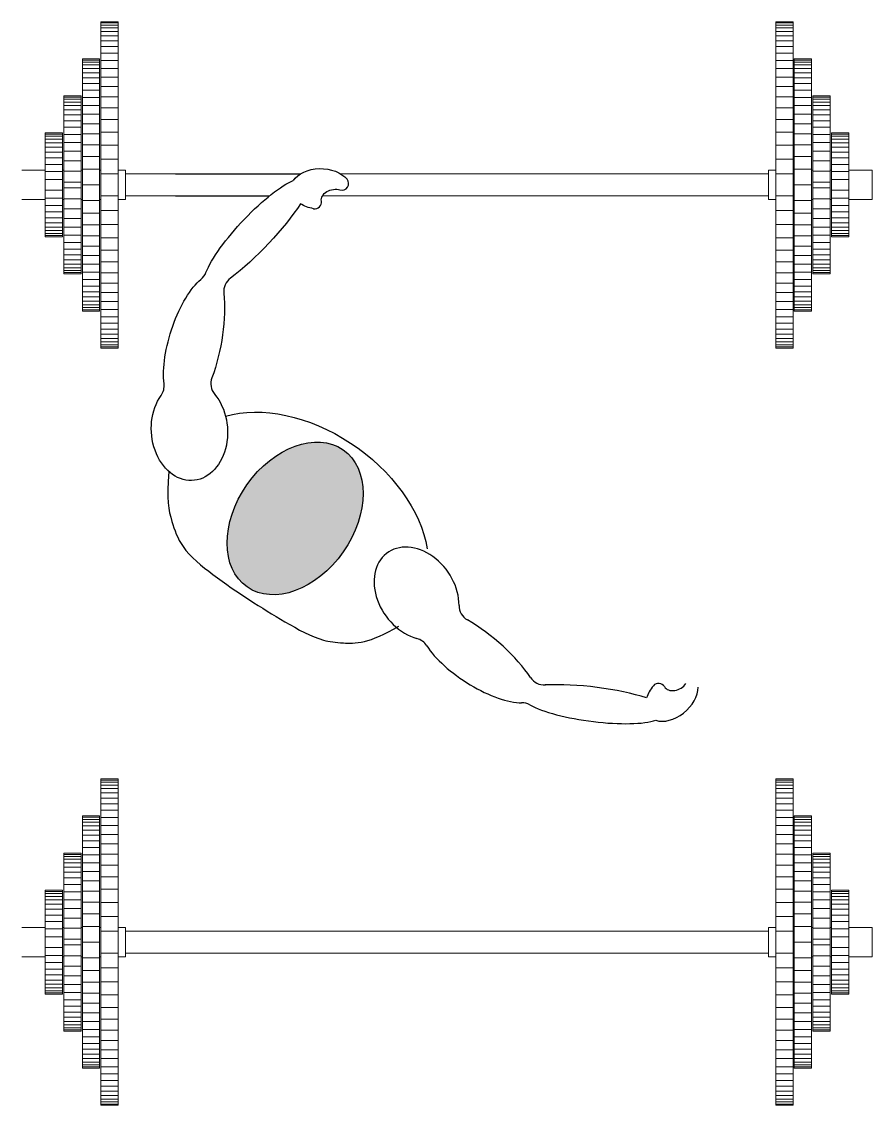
# Model space of a CAD drawing. Header units: metres. Extents: x -525 to 413, y -37 to 272.
# Drawn here: x 41.633 to 42.778, y 52.448 to 53.909 of the extents above; entities that cross this region are included whole.
import ezdxf

# ---------------------------------------------------------------- set-up
doc = ezdxf.new("R2010")
doc.units = ezdxf.units.M
doc.header["$MEASUREMENT"] = 0
doc.layers.get('0').update_dxf_attribs({"color": 254})
doc.layers.add('muebles', color=254, linetype='Continuous', lineweight=5)
doc.layers.add('NOFIJO', color=254, linetype='Continuous')

msp = doc.modelspace()

# ---------------------------------------------------------------- hatches: boundary and pattern name
at = {"linetype": 'Continuous'}
h = msp.add_hatch(color=9, dxfattribs=at)
edge = h.paths.add_edge_path()
edge.add_ellipse((42.0008, 53.2391), major_axis=(-0.0646, -0.0925), ratio=0.700346, start_angle=0, end_angle=360)

# ---------------------------------------------------------------- linework, layer by layer
at = {"color": 9, "linetype": 'Continuous'}
for centre, radius, start, end in [((42.0639, 53.6904), 0.009, 252.436, 39.3293), ((42.0273, 53.6653), 0.009, 259.595, 8.9782), ((41.8598, 53.5786), 0.0225, 309.0861, 338.5195), ((41.9272, 53.5449), 0.0225, 126.4726, 186.2284), ((41.9098, 53.4206), 0.0225, 159.4373, 219.6724), ((41.802, 53.4177), 0.0225, 324.4714, 7.2017), ((42.2441, 53.1217), 0.0225, 179.8368, 240.0718), ((42.1591, 53.0554), 0.0225, 32.3074, 75.0377), ((42.3366, 53.037), 0.0225, 213.2807, 273.0365), ((42.4903, 53.0077), 0.009, 30.5309, 139.9141), ((42.306, 52.968), 0.0225, 60.9896, 90.423)]:
    msp.add_arc(centre, radius, start, end, dxfattribs=at)
at = {"color": 9, "linetype": 'Continuous', "extrusion": (0, 0, -1)}
for centre, major_axis, ratio, start_param, end_param in [((42.0356, 53.683), (0.0404, -0.0008), 0.68048, 3.533026, 5.756961), ((41.9459, 53.6235), (0.066, 0.071), 0.233809, 3.678872, 5.840224), ((42.0529, 53.6699), (-0.0166, -0.004), 0.730846, 6.340712, 8.543006), ((41.9459, 53.6235), (0.0737, 0.0772), 0.221383, 0.835905, 2.236055), ((42.0356, 53.683), (0.0404, -0.0008), 0.68048, 8.088901, 8.590018), ((41.8662, 53.4811), (0.0276, 0.0863), 0.376057, 3.821727, 5.76129), ((41.8662, 53.4811), (0.0185, 0.1014), 0.3457, 0.860123, 2.051551), ((41.8585, 53.3575), (-0.0049, 0.0673), 0.760418, 0.817247, 5.541544), ((42.0097, 53.2329), (-0.1545, 0.108), 0.668353, 6.772108, 8.852252)]:
    msp.add_ellipse(centre, major_axis=major_axis, ratio=ratio, start_param=start_param, end_param=end_param, dxfattribs=at)
at = {"color": 9, "linetype": 'Continuous'}
msp.add_ellipse((42.0008, 53.2391), major_axis=(-0.0646, -0.0925), ratio=0.700346, dxfattribs=at)
for centre, major_axis, ratio, start_param, end_param in [((42.1644, 53.1378), (0.039, -0.0551), 0.760418, 0.817247, 5.541544), ((42.2489, 53.0473), (0.0788, -0.0665), 0.3457, 0.860123, 2.051551), ((42.2489, 53.0473), (0.0762, -0.049), 0.376057, 3.821727, 5.76129), ((42.401, 52.9882), (0.106, -0.0127), 0.221383, 0.835905, 2.236055), ((42.508, 52.9993), (0.0307, 0.0264), 0.68048, 8.088901, 8.590018), ((42.508, 52.9993), (0.0307, 0.0264), 0.68048, 3.533026, 5.756961), ((42.5131, 53.0204), (-0.0153, -0.0075), 0.730846, 6.340712, 8.543006), ((42.401, 52.9882), (0.0961, -0.0128), 0.233809, 3.678872, 5.840224)]:
    msp.add_ellipse(centre, major_axis=major_axis, ratio=ratio, start_param=start_param, end_param=end_param, dxfattribs=at)
msp.add_open_spline([(41.8309, 53.3021), (41.8275, 53.2639), (41.8322, 53.2409), (41.8479, 53.1962), (41.9093, 53.1476), (41.9729, 53.1073), (42.0315, 53.0745), (42.0663, 53.0706), (42.1014, 53.0701), (42.1404, 53.0938)], degree=3, knots=[0.0184162, 0.0184162, 0.0184162, 0.0184162, 0.0807454, 0.1249742, 0.1827895, 0.3115822, 0.3833877, 0.4196443, 0.4709363, 0.4709363, 0.4709363, 0.4709363], dxfattribs=at)
at = {"layer": 'muebles', "color": 9}
for p, q in [((41.7393, 53.9085), (41.7626, 53.9085)), ((41.7393, 53.8585), (41.7393, 53.9085)), ((41.7393, 53.8585), (41.7393, 53.9085)), ((41.7393, 53.9085), (41.7626, 53.9085)), ((41.7626, 53.8085), (41.7626, 53.9085)), ((41.7626, 53.8085), (41.7626, 53.9085)), ((42.6714, 53.9085), (42.6481, 53.9085)), ((42.6481, 53.8085), (42.6481, 53.9085)), ((42.6714, 53.8585), (42.6714, 53.9085)), ((41.7393, 53.9068), (41.7626, 53.9068)), ((41.7393, 53.9068), (41.7626, 53.9068)), ((41.7393, 53.904), (41.7626, 53.904)), ((41.7393, 53.904), (41.7626, 53.904)), ((41.7393, 53.9002), (41.7626, 53.9002)), ((41.7393, 53.9002), (41.7626, 53.9002)), ((41.7393, 53.8954), (41.7626, 53.8954)), ((41.7393, 53.8954), (41.7626, 53.8954)), ((42.6714, 53.9068), (42.6481, 53.9068)), ((42.6714, 53.904), (42.6481, 53.904)), ((42.6714, 53.9002), (42.6481, 53.9002)), ((42.6714, 53.8954), (42.6481, 53.8954)), ((41.7393, 53.8896), (41.7626, 53.8896)), ((41.7393, 53.8896), (41.7626, 53.8896)), ((41.7393, 53.8828), (41.7626, 53.8828)), ((41.7393, 53.8828), (41.7626, 53.8828)), ((42.6714, 53.8896), (42.6481, 53.8896)), ((42.6714, 53.8828), (42.6481, 53.8828)), ((41.7393, 53.875), (41.7626, 53.875)), ((41.7393, 53.875), (41.7626, 53.875)), ((41.7393, 53.8662), (41.7626, 53.8662)), ((41.7393, 53.8662), (41.7626, 53.8662)), ((42.6714, 53.875), (42.6481, 53.875)), ((42.6714, 53.8662), (42.6481, 53.8662)), ((41.7143, 53.8085), (41.7143, 53.8585)), ((41.7143, 53.8585), (41.7376, 53.8585)), ((41.7143, 53.8085), (41.7143, 53.8585)), ((41.7143, 53.8585), (41.7376, 53.8585)), ((41.7143, 53.8568), (41.7376, 53.8568)), ((41.7143, 53.8568), (41.7376, 53.8568)), ((41.7143, 53.854), (41.7376, 53.854)), ((41.7143, 53.854), (41.7376, 53.854)), ((41.7143, 53.8502), (41.7376, 53.8502)), ((41.7143, 53.8502), (41.7376, 53.8502)), ((41.7376, 53.8085), (41.7376, 53.8585)), ((41.7376, 53.8085), (41.7376, 53.8585)), ((41.7393, 53.8085), (41.7393, 53.8585)), ((41.7393, 53.8085), (41.7393, 53.8585)), ((41.7393, 53.8564), (41.7626, 53.8564)), ((41.7393, 53.8564), (41.7626, 53.8564)), ((42.6714, 53.8564), (42.6481, 53.8564)), ((42.6714, 53.8085), (42.6714, 53.8585)), ((42.6964, 53.8585), (42.6731, 53.8585)), ((42.6731, 53.8085), (42.6731, 53.8585)), ((42.6964, 53.8568), (42.6731, 53.8568)), ((42.6964, 53.854), (42.6731, 53.854)), ((42.6964, 53.8502), (42.6731, 53.8502)), ((42.6964, 53.8085), (42.6964, 53.8585)), ((41.7143, 53.8454), (41.7376, 53.8454)), ((41.7143, 53.8454), (41.7376, 53.8454)), ((41.7143, 53.8396), (41.7376, 53.8396)), ((41.7143, 53.8396), (41.7376, 53.8396)), ((41.7393, 53.8456), (41.7626, 53.8456)), ((41.7393, 53.8456), (41.7626, 53.8456)), ((42.6714, 53.8456), (42.6481, 53.8456)), ((42.6964, 53.8454), (42.6731, 53.8454)), ((42.6964, 53.8396), (42.6731, 53.8396)), ((41.7143, 53.8328), (41.7376, 53.8328)), ((41.7143, 53.8328), (41.7376, 53.8328)), ((41.7143, 53.825), (41.7376, 53.825)), ((41.7143, 53.825), (41.7376, 53.825)), ((41.7393, 53.8338), (41.7626, 53.8338)), ((41.7393, 53.8338), (41.7626, 53.8338)), ((41.7393, 53.821), (41.7626, 53.821)), ((41.7393, 53.821), (41.7626, 53.821)), ((42.6714, 53.8338), (42.6481, 53.8338)), ((42.6714, 53.821), (42.6481, 53.821)), ((42.6964, 53.8328), (42.6731, 53.8328)), ((42.6964, 53.825), (42.6731, 53.825)), ((41.6893, 53.6885), (41.6893, 53.8085)), ((41.6893, 53.6885), (41.6893, 53.8085)), ((41.6893, 53.8085), (41.7126, 53.8085)), ((41.6893, 53.8085), (41.7126, 53.8085)), ((41.6893, 53.8068), (41.7126, 53.8068)), ((41.6893, 53.8068), (41.7126, 53.8068)), ((41.7126, 53.6885), (41.7126, 53.8085)), ((41.7126, 53.6885), (41.7126, 53.8085)), ((41.7143, 53.8162), (41.7376, 53.8162)), ((41.7143, 53.8162), (41.7376, 53.8162)), ((41.7143, 53.6885), (41.7143, 53.8085)), ((41.7143, 53.6885), (41.7143, 53.8085)), ((41.7143, 53.8064), (41.7376, 53.8064)), ((41.7143, 53.8064), (41.7376, 53.8064)), ((41.7376, 53.6885), (41.7376, 53.8085)), ((41.7376, 53.6885), (41.7376, 53.8085)), ((41.7393, 53.6885), (41.7393, 53.8085)), ((41.7393, 53.6885), (41.7393, 53.8085)), ((41.7393, 53.8072), (41.7626, 53.8072)), ((41.7393, 53.8072), (41.7626, 53.8072)), ((41.7626, 53.6885), (41.7626, 53.8085)), ((41.7626, 53.6885), (41.7626, 53.8085)), ((42.6481, 53.6885), (42.6481, 53.8085)), ((42.6714, 53.8072), (42.6481, 53.8072)), ((42.6714, 53.6885), (42.6714, 53.8085)), ((42.6964, 53.8162), (42.6731, 53.8162)), ((42.6731, 53.6885), (42.6731, 53.8085)), ((42.6964, 53.8064), (42.6731, 53.8064)), ((42.6964, 53.6885), (42.6964, 53.8085)), ((42.6981, 53.6885), (42.6981, 53.8085)), ((42.7214, 53.8085), (42.6981, 53.8085)), ((42.7214, 53.8068), (42.6981, 53.8068)), ((42.7214, 53.6885), (42.7214, 53.8085)), ((41.6893, 53.804), (41.7126, 53.804)), ((41.6893, 53.804), (41.7126, 53.804)), ((41.6893, 53.8002), (41.7126, 53.8002)), ((41.6893, 53.8002), (41.7126, 53.8002)), ((41.6893, 53.7954), (41.7126, 53.7954)), ((41.6893, 53.7954), (41.7126, 53.7954)), ((41.7143, 53.7956), (41.7376, 53.7956)), ((41.7143, 53.7956), (41.7376, 53.7956)), ((41.7393, 53.7924), (41.7626, 53.7924)), ((41.7393, 53.7924), (41.7626, 53.7924)), ((42.6714, 53.7924), (42.6481, 53.7924)), ((42.6964, 53.7956), (42.6731, 53.7956)), ((42.7214, 53.804), (42.6981, 53.804)), ((42.7214, 53.8002), (42.6981, 53.8002)), ((42.7214, 53.7954), (42.6981, 53.7954)), ((41.6893, 53.7896), (41.7126, 53.7896)), ((41.6893, 53.7896), (41.7126, 53.7896)), ((41.6893, 53.7828), (41.7126, 53.7828)), ((41.6893, 53.7828), (41.7126, 53.7828)), ((41.7143, 53.7838), (41.7376, 53.7838)), ((41.7143, 53.7838), (41.7376, 53.7838)), ((41.7393, 53.7766), (41.7626, 53.7766)), ((41.7393, 53.7766), (41.7626, 53.7766)), ((42.6714, 53.7766), (42.6481, 53.7766)), ((42.6964, 53.7838), (42.6731, 53.7838)), ((42.7214, 53.7896), (42.6981, 53.7896)), ((42.7214, 53.7828), (42.6981, 53.7828)), ((41.6893, 53.775), (41.7126, 53.775)), ((41.6893, 53.775), (41.7126, 53.775)), ((41.6893, 53.7662), (41.7126, 53.7662)), ((41.6893, 53.7662), (41.7126, 53.7662)), ((41.7143, 53.771), (41.7376, 53.771)), ((41.7143, 53.771), (41.7376, 53.771)), ((42.6964, 53.771), (42.6731, 53.771)), ((42.7214, 53.775), (42.6981, 53.775)), ((42.7214, 53.7662), (42.6981, 53.7662)), ((41.6643, 53.7585), (41.6643, 53.6785)), ((41.6643, 53.7585), (41.6876, 53.7585)), ((41.6643, 53.7585), (41.6643, 53.6785)), ((41.6643, 53.7585), (41.6876, 53.7585)), ((41.6643, 53.7568), (41.6876, 53.7568)), ((41.6643, 53.7568), (41.6876, 53.7568)), ((41.6643, 53.754), (41.6876, 53.754)), ((41.6643, 53.754), (41.6876, 53.754)), ((41.6643, 53.7502), (41.6876, 53.7502)), ((41.6876, 53.6885), (41.6876, 53.7585)), ((41.6876, 53.6885), (41.6876, 53.7585)), ((41.6893, 53.7564), (41.7126, 53.7564)), ((41.6893, 53.7564), (41.7126, 53.7564)), ((41.7143, 53.7572), (41.7376, 53.7572)), ((41.7143, 53.7572), (41.7376, 53.7572)), ((41.7393, 53.7598), (41.7626, 53.7598)), ((41.7393, 53.7598), (41.7626, 53.7598)), ((42.6714, 53.7598), (42.6481, 53.7598)), ((42.6964, 53.7572), (42.6731, 53.7572)), ((42.7214, 53.7564), (42.6981, 53.7564)), ((42.7464, 53.7585), (42.7231, 53.7585)), ((42.7231, 53.6885), (42.7231, 53.7585)), ((42.7464, 53.7568), (42.7231, 53.7568)), ((42.7464, 53.754), (42.7231, 53.754)), ((42.7464, 53.7502), (42.7231, 53.7502)), ((42.7464, 53.7585), (42.7464, 53.6785)), ((41.6643, 53.7454), (41.6876, 53.7454)), ((41.6643, 53.7396), (41.6876, 53.7396)), ((41.6643, 53.7328), (41.6876, 53.7328)), ((41.6893, 53.7456), (41.7126, 53.7456)), ((41.6893, 53.7338), (41.7126, 53.7338)), ((41.7143, 53.7424), (41.7376, 53.7424)), ((41.7393, 53.742), (41.7626, 53.742)), ((42.6714, 53.742), (42.6481, 53.742)), ((42.6964, 53.7424), (42.6731, 53.7424)), ((42.7214, 53.7456), (42.6981, 53.7456)), ((42.7214, 53.7338), (42.6981, 53.7338)), ((42.7464, 53.7454), (42.7231, 53.7454)), ((42.7464, 53.7396), (42.7231, 53.7396)), ((42.7464, 53.7328), (42.7231, 53.7328)), ((41.6643, 53.725), (41.6876, 53.725)), ((41.6893, 53.721), (41.7126, 53.721)), ((41.7143, 53.7266), (41.7376, 53.7266)), ((41.7393, 53.7232), (41.7626, 53.7232)), ((42.6714, 53.7232), (42.6481, 53.7232)), ((42.6964, 53.7266), (42.6731, 53.7266)), ((42.7214, 53.721), (42.6981, 53.721)), ((42.7464, 53.725), (42.7231, 53.725)), ((41.6326, 53.7083), (41.6643, 53.7083)), ((41.6326, 53.7083), (41.6643, 53.7083)), ((41.6643, 53.7162), (41.6876, 53.7162)), ((41.6643, 53.7064), (41.6876, 53.7064)), ((41.6643, 53.7064), (41.6876, 53.7064)), ((41.6876, 53.7083), (41.6893, 53.7083)), ((41.6876, 53.7083), (41.6893, 53.7083)), ((41.6893, 53.7072), (41.7126, 53.7072)), ((41.6893, 53.7072), (41.7126, 53.7072)), ((41.7126, 53.7083), (41.7143, 53.7083)), ((41.7126, 53.7083), (41.7143, 53.7083)), ((41.7143, 53.7098), (41.7376, 53.7098)), ((41.7143, 53.7098), (41.7376, 53.7098)), ((41.7376, 53.7083), (41.7393, 53.7083)), ((41.7376, 53.7083), (41.7393, 53.7083)), ((41.7393, 53.7034), (41.7626, 53.7034)), ((41.7393, 53.7034), (41.7626, 53.7034)), ((41.7724, 53.7083), (41.7626, 53.7083)), ((41.7724, 53.7083), (41.7626, 53.7083)), ((41.7724, 53.6885), (41.7724, 53.7083)), ((41.7724, 53.6885), (41.7724, 53.7083)), ((41.7724, 53.7033), (42.0079, 53.7033)), ((42.0079, 53.7033), (41.7724, 53.7033)), ((42.0079, 53.7033), (41.7724, 53.7033)), ((42.6383, 53.7033), (42.0624, 53.7033)), ((42.571, 53.7033), (42.0624, 53.7033)), ((42.0624, 53.7033), (42.6383, 53.7033)), ((42.0624, 53.7033), (42.6383, 53.7033)), ((42.6383, 53.7083), (42.6481, 53.7083)), ((42.6383, 53.6885), (42.6383, 53.7083)), ((42.6714, 53.7034), (42.6481, 53.7034)), ((42.6731, 53.7083), (42.6714, 53.7083)), ((42.6964, 53.7098), (42.6731, 53.7098)), ((42.6981, 53.7083), (42.6964, 53.7083)), ((42.7214, 53.7072), (42.6981, 53.7072)), ((42.7231, 53.7083), (42.7214, 53.7083)), ((42.7464, 53.7162), (42.7231, 53.7162)), ((42.7464, 53.7064), (42.7231, 53.7064)), ((42.7781, 53.7083), (42.7464, 53.7083)), ((42.7781, 53.7083), (42.7781, 53.6687)), ((41.6643, 53.6185), (41.6643, 53.6985)), ((41.6643, 53.6185), (41.6643, 53.6985)), ((41.6643, 53.6956), (41.6876, 53.6956)), ((41.6643, 53.6956), (41.6876, 53.6956)), ((41.6876, 53.6785), (41.6876, 53.6985)), ((41.6876, 53.6985), (41.6876, 53.6785)), ((41.6876, 53.6785), (41.6876, 53.6985)), ((41.6876, 53.6985), (41.6876, 53.6785)), ((41.6893, 53.6924), (41.7126, 53.6924)), ((41.6893, 53.6924), (41.7126, 53.6924)), ((42.7214, 53.6924), (42.6981, 53.6924)), ((42.7231, 53.6985), (42.7231, 53.6785)), ((42.7231, 53.6785), (42.7231, 53.6985)), ((42.7464, 53.6956), (42.7231, 53.6956)), ((42.7464, 53.6185), (42.7464, 53.6985)), ((42.7781, 53.6785), (42.7781, 53.6985)), ((41.6643, 53.6815), (41.6876, 53.6815)), ((41.6876, 53.6885), (41.6876, 53.6185)), ((41.6876, 53.6885), (41.6876, 53.6185)), ((41.6893, 53.6885), (41.6893, 53.5685)), ((41.6893, 53.6885), (41.6893, 53.5685)), ((41.6893, 53.6847), (41.7126, 53.6847)), ((41.7126, 53.6885), (41.7126, 53.5685)), ((41.7126, 53.6885), (41.7126, 53.5685)), ((41.7143, 53.6885), (41.7143, 53.5685)), ((41.7143, 53.6885), (41.7143, 53.5685)), ((41.7143, 53.6885), (41.7376, 53.6885)), ((41.7376, 53.6885), (41.7376, 53.5685)), ((41.7376, 53.6885), (41.7376, 53.5685)), ((41.7393, 53.6885), (41.7393, 53.5685)), ((41.7393, 53.6885), (41.7393, 53.5685)), ((41.7626, 53.6885), (41.7626, 53.5685)), ((41.7626, 53.6885), (41.7626, 53.5685)), ((41.7724, 53.6885), (41.7724, 53.6687)), ((41.7724, 53.6885), (41.7724, 53.6687)), ((42.6383, 53.6885), (42.6383, 53.6687)), ((42.6481, 53.6885), (42.6481, 53.5685)), ((42.6714, 53.6885), (42.6714, 53.5685)), ((42.6731, 53.6885), (42.6731, 53.5685)), ((42.6964, 53.6885), (42.6731, 53.6885)), ((42.6964, 53.6885), (42.6964, 53.5685)), ((42.6981, 53.6885), (42.6981, 53.5685)), ((42.7214, 53.6847), (42.6981, 53.6847)), ((42.7214, 53.6885), (42.7214, 53.5685)), ((42.7231, 53.6885), (42.7231, 53.6185)), ((42.7464, 53.6815), (42.7231, 53.6815)), ((41.6326, 53.6687), (41.6643, 53.6687)), ((41.6326, 53.6687), (41.6643, 53.6687)), ((41.6643, 53.6707), (41.6876, 53.6707)), ((41.6643, 53.6609), (41.6876, 53.6609)), ((41.6876, 53.6687), (41.6893, 53.6687)), ((41.6893, 53.6699), (41.7126, 53.6699)), ((41.7126, 53.6687), (41.7143, 53.6687)), ((41.7143, 53.6673), (41.7376, 53.6673)), ((41.7376, 53.6687), (41.7393, 53.6687)), ((41.7393, 53.6737), (41.7626, 53.6737)), ((41.7393, 53.6737), (41.7626, 53.6737)), ((41.7724, 53.6687), (41.7626, 53.6687)), ((41.7724, 53.6687), (41.7626, 53.6687)), ((41.9663, 53.6737), (41.7724, 53.6737)), ((41.9663, 53.6737), (41.7724, 53.6737)), ((42.571, 53.6737), (42.0377, 53.6737)), ((42.571, 53.6737), (42.0377, 53.6737)), ((42.0377, 53.6737), (42.6383, 53.6737)), ((42.0377, 53.6737), (42.6383, 53.6737)), ((42.6383, 53.6687), (42.6481, 53.6687)), ((42.6714, 53.6737), (42.6481, 53.6737)), ((42.6731, 53.6687), (42.6714, 53.6687)), ((42.6964, 53.6673), (42.6731, 53.6673)), ((42.6981, 53.6687), (42.6964, 53.6687)), ((42.7214, 53.6699), (42.6981, 53.6699)), ((42.7231, 53.6687), (42.7214, 53.6687)), ((42.7464, 53.6707), (42.7231, 53.6707)), ((42.7464, 53.6609), (42.7231, 53.6609)), ((42.7781, 53.6687), (42.7464, 53.6687)), ((41.6643, 53.6521), (41.6876, 53.6521)), ((41.6893, 53.6561), (41.7126, 53.6561)), ((41.7143, 53.6505), (41.7376, 53.6505)), ((41.7393, 53.6539), (41.7626, 53.6539)), ((42.6714, 53.6539), (42.6481, 53.6539)), ((42.6964, 53.6505), (42.6731, 53.6505)), ((42.7214, 53.6561), (42.6981, 53.6561)), ((42.7464, 53.6521), (42.7231, 53.6521)), ((41.6643, 53.6443), (41.6876, 53.6443)), ((41.6643, 53.6375), (41.6876, 53.6375)), ((41.6643, 53.6375), (41.6876, 53.6375)), ((41.6643, 53.6317), (41.6876, 53.6317)), ((41.6643, 53.6317), (41.6876, 53.6317)), ((41.6893, 53.6433), (41.7126, 53.6433)), ((41.6893, 53.6315), (41.7126, 53.6315)), ((41.6893, 53.6315), (41.7126, 53.6315)), ((41.7143, 53.6347), (41.7376, 53.6347)), ((41.7143, 53.6347), (41.7376, 53.6347)), ((41.7393, 53.6351), (41.7626, 53.6351)), ((41.7393, 53.6351), (41.7626, 53.6351)), ((42.6714, 53.6351), (42.6481, 53.6351)), ((42.6964, 53.6347), (42.6731, 53.6347)), ((42.7214, 53.6433), (42.6981, 53.6433)), ((42.7214, 53.6315), (42.6981, 53.6315)), ((42.7464, 53.6443), (42.7231, 53.6443)), ((42.7464, 53.6375), (42.7231, 53.6375)), ((42.7464, 53.6317), (42.7231, 53.6317)), ((41.6643, 53.6269), (41.6876, 53.6269)), ((41.6643, 53.6269), (41.6876, 53.6269)), ((41.6643, 53.6231), (41.6876, 53.6231)), ((41.6643, 53.6231), (41.6876, 53.6231)), ((41.6643, 53.6203), (41.6876, 53.6203)), ((41.6643, 53.6203), (41.6876, 53.6203)), ((41.6643, 53.6185), (41.6876, 53.6185)), ((41.6643, 53.6185), (41.6876, 53.6185)), ((41.6893, 53.6207), (41.7126, 53.6207)), ((41.6893, 53.6207), (41.7126, 53.6207)), ((41.7143, 53.6199), (41.7376, 53.6199)), ((41.7143, 53.6199), (41.7376, 53.6199)), ((41.7393, 53.6173), (41.7626, 53.6173)), ((41.7393, 53.6173), (41.7626, 53.6173)), ((42.6714, 53.6173), (42.6481, 53.6173)), ((42.6964, 53.6199), (42.6731, 53.6199)), ((42.7214, 53.6207), (42.6981, 53.6207)), ((42.7464, 53.6269), (42.7231, 53.6269)), ((42.7464, 53.6231), (42.7231, 53.6231)), ((42.7464, 53.6203), (42.7231, 53.6203)), ((42.7464, 53.6185), (42.7231, 53.6185)), ((41.6893, 53.6109), (41.7126, 53.6109)), ((41.6893, 53.6109), (41.7126, 53.6109)), ((41.6893, 53.6021), (41.7126, 53.6021)), ((41.6893, 53.6021), (41.7126, 53.6021)), ((41.7143, 53.6061), (41.7376, 53.6061)), ((41.7143, 53.6061), (41.7376, 53.6061)), ((42.6964, 53.6061), (42.6731, 53.6061)), ((42.7214, 53.6109), (42.6981, 53.6109)), ((42.7214, 53.6021), (42.6981, 53.6021)), ((41.6893, 53.5943), (41.7126, 53.5943)), ((41.6893, 53.5943), (41.7126, 53.5943)), ((41.6893, 53.5875), (41.7126, 53.5875)), ((41.6893, 53.5875), (41.7126, 53.5875)), ((41.7143, 53.5933), (41.7376, 53.5933)), ((41.7143, 53.5933), (41.7376, 53.5933)), ((41.7393, 53.6005), (41.7626, 53.6005)), ((41.7393, 53.6005), (41.7626, 53.6005)), ((42.6714, 53.6005), (42.6481, 53.6005)), ((42.6964, 53.5933), (42.6731, 53.5933)), ((42.7214, 53.5943), (42.6981, 53.5943)), ((42.7214, 53.5875), (42.6981, 53.5875)), ((41.6893, 53.5817), (41.7126, 53.5817)), ((41.6893, 53.5817), (41.7126, 53.5817)), ((41.6893, 53.5769), (41.7126, 53.5769)), ((41.6893, 53.5769), (41.7126, 53.5769)), ((41.6893, 53.5731), (41.7126, 53.5731)), ((41.6893, 53.5731), (41.7126, 53.5731)), ((41.7143, 53.5815), (41.7376, 53.5815)), ((41.7143, 53.5815), (41.7376, 53.5815)), ((41.7393, 53.5847), (41.7626, 53.5847)), ((41.7393, 53.5847), (41.7626, 53.5847)), ((42.6714, 53.5847), (42.6481, 53.5847)), ((42.6964, 53.5815), (42.6731, 53.5815)), ((42.7214, 53.5817), (42.6981, 53.5817)), ((42.7214, 53.5769), (42.6981, 53.5769)), ((42.7214, 53.5731), (42.6981, 53.5731)), ((41.6893, 53.5703), (41.7126, 53.5703)), ((41.6893, 53.5703), (41.7126, 53.5703)), ((41.6893, 53.5685), (41.7126, 53.5685)), ((41.6893, 53.5685), (41.7126, 53.5685)), ((41.7143, 53.5707), (41.7376, 53.5707)), ((41.7143, 53.5707), (41.7376, 53.5707)), ((41.7143, 53.5685), (41.7143, 53.5185)), ((41.7143, 53.5685), (41.7143, 53.5185)), ((41.7143, 53.5609), (41.7376, 53.5609)), ((41.7143, 53.5609), (41.7376, 53.5609)), ((41.7376, 53.5685), (41.7376, 53.5185)), ((41.7376, 53.5685), (41.7376, 53.5185)), ((41.7393, 53.5699), (41.7626, 53.5699)), ((41.7393, 53.5699), (41.7626, 53.5699)), ((41.7393, 53.5685), (41.7393, 53.5185)), ((41.7393, 53.5685), (41.7393, 53.5185)), ((41.7626, 53.5685), (41.7626, 53.4685)), ((41.7626, 53.5685), (41.7626, 53.4685)), ((42.6714, 53.5699), (42.6481, 53.5699)), ((42.6481, 53.5685), (42.6481, 53.4685)), ((42.6714, 53.5685), (42.6714, 53.5185)), ((42.6964, 53.5707), (42.6731, 53.5707)), ((42.6731, 53.5685), (42.6731, 53.5185)), ((42.6964, 53.5609), (42.6731, 53.5609)), ((42.6964, 53.5685), (42.6964, 53.5185)), ((42.7214, 53.5703), (42.6981, 53.5703)), ((42.7214, 53.5685), (42.6981, 53.5685)), ((41.7143, 53.5521), (41.7376, 53.5521)), ((41.7143, 53.5521), (41.7376, 53.5521)), ((41.7143, 53.5443), (41.7376, 53.5443)), ((41.7143, 53.5443), (41.7376, 53.5443)), ((41.7393, 53.5561), (41.7626, 53.5561)), ((41.7393, 53.5561), (41.7626, 53.5561)), ((41.7393, 53.5433), (41.7626, 53.5433)), ((41.7393, 53.5433), (41.7626, 53.5433)), ((42.6714, 53.5561), (42.6481, 53.5561)), ((42.6714, 53.5433), (42.6481, 53.5433)), ((42.6964, 53.5521), (42.6731, 53.5521)), ((42.6964, 53.5443), (42.6731, 53.5443)), ((41.7143, 53.5375), (41.7376, 53.5375)), ((41.7143, 53.5375), (41.7376, 53.5375)), ((41.7143, 53.5317), (41.7376, 53.5317)), ((41.7143, 53.5317), (41.7376, 53.5317)), ((41.7393, 53.5315), (41.7626, 53.5315)), ((41.7393, 53.5315), (41.7626, 53.5315)), ((42.6714, 53.5315), (42.6481, 53.5315)), ((42.6964, 53.5375), (42.6731, 53.5375)), ((42.6964, 53.5317), (42.6731, 53.5317)), ((41.7143, 53.5269), (41.7376, 53.5269)), ((41.7143, 53.5269), (41.7376, 53.5269)), ((41.7143, 53.5231), (41.7376, 53.5231)), ((41.7143, 53.5231), (41.7376, 53.5231)), ((41.7143, 53.5203), (41.7376, 53.5203)), ((41.7143, 53.5203), (41.7376, 53.5203)), ((41.7143, 53.5185), (41.7376, 53.5185)), ((41.7143, 53.5185), (41.7376, 53.5185)), ((41.7393, 53.5207), (41.7626, 53.5207)), ((41.7393, 53.5207), (41.7626, 53.5207)), ((41.7393, 53.5185), (41.7393, 53.4685)), ((41.7393, 53.5185), (41.7393, 53.4685)), ((42.6714, 53.5207), (42.6481, 53.5207)), ((42.6714, 53.5185), (42.6714, 53.4685)), ((42.6964, 53.5269), (42.6731, 53.5269)), ((42.6964, 53.5231), (42.6731, 53.5231)), ((42.6964, 53.5203), (42.6731, 53.5203)), ((42.6964, 53.5185), (42.6731, 53.5185)), ((41.7393, 53.5109), (41.7626, 53.5109)), ((41.7393, 53.5109), (41.7626, 53.5109)), ((41.7393, 53.5021), (41.7626, 53.5021)), ((41.7393, 53.5021), (41.7626, 53.5021)), ((42.6714, 53.5109), (42.6481, 53.5109)), ((42.6714, 53.5021), (42.6481, 53.5021)), ((41.7393, 53.4943), (41.7626, 53.4943)), ((41.7393, 53.4943), (41.7626, 53.4943)), ((41.7393, 53.4875), (41.7626, 53.4875)), ((41.7393, 53.4875), (41.7626, 53.4875)), ((42.6714, 53.4943), (42.6481, 53.4943)), ((42.6714, 53.4875), (42.6481, 53.4875)), ((41.7393, 53.4817), (41.7626, 53.4817)), ((41.7393, 53.4817), (41.7626, 53.4817)), ((41.7393, 53.4769), (41.7626, 53.4769)), ((41.7393, 53.4769), (41.7626, 53.4769)), ((41.7393, 53.4731), (41.7626, 53.4731)), ((41.7393, 53.4731), (41.7626, 53.4731)), ((41.7393, 53.4703), (41.7626, 53.4703)), ((41.7393, 53.4703), (41.7626, 53.4703)), ((42.6714, 53.4817), (42.6481, 53.4817)), ((42.6714, 53.4769), (42.6481, 53.4769)), ((42.6714, 53.4731), (42.6481, 53.4731)), ((42.6714, 53.4703), (42.6481, 53.4703)), ((41.7393, 53.4685), (41.7626, 53.4685)), ((41.7393, 53.4685), (41.7626, 53.4685)), ((42.6714, 53.4685), (42.6481, 53.4685)), ((41.7393, 52.838), (41.7393, 52.888)), ((41.7393, 52.888), (41.7626, 52.888)), ((41.7393, 52.838), (41.7393, 52.888)), ((41.7393, 52.888), (41.7626, 52.888)), ((41.7393, 52.8862), (41.7626, 52.8862)), ((41.7393, 52.8862), (41.7626, 52.8862)), ((41.7626, 52.788), (41.7626, 52.888)), ((41.7626, 52.788), (41.7626, 52.888)), ((42.6714, 52.888), (42.6481, 52.888)), ((42.6481, 52.788), (42.6481, 52.888)), ((42.6714, 52.8862), (42.6481, 52.8862)), ((42.6714, 52.838), (42.6714, 52.888)), ((41.7393, 52.8834), (41.7626, 52.8834)), ((41.7393, 52.8834), (41.7626, 52.8834)), ((41.7393, 52.8796), (41.7626, 52.8796)), ((41.7393, 52.8796), (41.7626, 52.8796)), ((41.7393, 52.8748), (41.7626, 52.8748)), ((41.7393, 52.8748), (41.7626, 52.8748)), ((42.6714, 52.8834), (42.6481, 52.8834)), ((42.6714, 52.8796), (42.6481, 52.8796)), ((42.6714, 52.8748), (42.6481, 52.8748)), ((41.7393, 52.869), (41.7626, 52.869)), ((41.7393, 52.869), (41.7626, 52.869)), ((41.7393, 52.8622), (41.7626, 52.8622)), ((41.7393, 52.8622), (41.7626, 52.8622)), ((42.6714, 52.869), (42.6481, 52.869)), ((42.6714, 52.8622), (42.6481, 52.8622)), ((41.7393, 52.8544), (41.7626, 52.8544)), ((41.7393, 52.8544), (41.7626, 52.8544)), ((41.7393, 52.8456), (41.7626, 52.8456)), ((41.7393, 52.8456), (41.7626, 52.8456)), ((42.6714, 52.8544), (42.6481, 52.8544)), ((42.6714, 52.8456), (42.6481, 52.8456)), ((41.7143, 52.788), (41.7143, 52.838)), ((41.7143, 52.838), (41.7376, 52.838)), ((41.7143, 52.838), (41.7376, 52.838)), ((41.7143, 52.788), (41.7143, 52.838)), ((41.7143, 52.8362), (41.7376, 52.8362)), ((41.7143, 52.8362), (41.7376, 52.8362)), ((41.7143, 52.8334), (41.7376, 52.8334)), ((41.7143, 52.8334), (41.7376, 52.8334)), ((41.7143, 52.8296), (41.7376, 52.8296)), ((41.7143, 52.8296), (41.7376, 52.8296)), ((41.7376, 52.788), (41.7376, 52.838)), ((41.7376, 52.788), (41.7376, 52.838)), ((41.7393, 52.788), (41.7393, 52.838)), ((41.7393, 52.788), (41.7393, 52.838)), ((41.7393, 52.8358), (41.7626, 52.8358)), ((41.7393, 52.8358), (41.7626, 52.8358)), ((42.6714, 52.8358), (42.6481, 52.8358)), ((42.6714, 52.788), (42.6714, 52.838)), ((42.6964, 52.838), (42.6731, 52.838)), ((42.6731, 52.788), (42.6731, 52.838)), ((42.6964, 52.8362), (42.6731, 52.8362)), ((42.6964, 52.8334), (42.6731, 52.8334)), ((42.6964, 52.8296), (42.6731, 52.8296)), ((42.6964, 52.788), (42.6964, 52.838)), ((41.7143, 52.8248), (41.7376, 52.8248)), ((41.7143, 52.8248), (41.7376, 52.8248)), ((41.7143, 52.819), (41.7376, 52.819)), ((41.7143, 52.819), (41.7376, 52.819)), ((41.7393, 52.825), (41.7626, 52.825)), ((41.7393, 52.825), (41.7626, 52.825)), ((41.7393, 52.8132), (41.7626, 52.8132)), ((41.7393, 52.8132), (41.7626, 52.8132)), ((42.6714, 52.825), (42.6481, 52.825)), ((42.6714, 52.8132), (42.6481, 52.8132)), ((42.6964, 52.8248), (42.6731, 52.8248)), ((42.6964, 52.819), (42.6731, 52.819)), ((41.7143, 52.8122), (41.7376, 52.8122)), ((41.7143, 52.8122), (41.7376, 52.8122)), ((41.7143, 52.8044), (41.7376, 52.8044)), ((41.7143, 52.8044), (41.7376, 52.8044)), ((41.7393, 52.8004), (41.7626, 52.8004)), ((41.7393, 52.8004), (41.7626, 52.8004)), ((42.6714, 52.8004), (42.6481, 52.8004)), ((42.6964, 52.8122), (42.6731, 52.8122)), ((42.6964, 52.8044), (42.6731, 52.8044)), ((41.6893, 52.668), (41.6893, 52.788)), ((41.6893, 52.788), (41.7126, 52.788)), ((41.6893, 52.668), (41.6893, 52.788)), ((41.6893, 52.788), (41.7126, 52.788)), ((41.6893, 52.7862), (41.7126, 52.7862)), ((41.6893, 52.7862), (41.7126, 52.7862)), ((41.6893, 52.7834), (41.7126, 52.7834)), ((41.6893, 52.7834), (41.7126, 52.7834)), ((41.7126, 52.668), (41.7126, 52.788)), ((41.7126, 52.668), (41.7126, 52.788)), ((41.7143, 52.7956), (41.7376, 52.7956)), ((41.7143, 52.7956), (41.7376, 52.7956)), ((41.7143, 52.668), (41.7143, 52.788)), ((41.7143, 52.668), (41.7143, 52.788)), ((41.7143, 52.7858), (41.7376, 52.7858)), ((41.7143, 52.7858), (41.7376, 52.7858)), ((41.7376, 52.668), (41.7376, 52.788)), ((41.7376, 52.668), (41.7376, 52.788)), ((41.7393, 52.668), (41.7393, 52.788)), ((41.7393, 52.668), (41.7393, 52.788)), ((41.7393, 52.7866), (41.7626, 52.7866)), ((41.7393, 52.7866), (41.7626, 52.7866)), ((41.7626, 52.668), (41.7626, 52.788)), ((41.7626, 52.668), (41.7626, 52.788)), ((42.6481, 52.668), (42.6481, 52.788)), ((42.6714, 52.7866), (42.6481, 52.7866)), ((42.6714, 52.668), (42.6714, 52.788)), ((42.6964, 52.7956), (42.6731, 52.7956)), ((42.6731, 52.668), (42.6731, 52.788)), ((42.6964, 52.7858), (42.6731, 52.7858)), ((42.6964, 52.668), (42.6964, 52.788)), ((42.7214, 52.788), (42.6981, 52.788)), ((42.6981, 52.668), (42.6981, 52.788)), ((42.7214, 52.7862), (42.6981, 52.7862)), ((42.7214, 52.7834), (42.6981, 52.7834)), ((42.7214, 52.668), (42.7214, 52.788)), ((41.6893, 52.7796), (41.7126, 52.7796)), ((41.6893, 52.7796), (41.7126, 52.7796)), ((41.6893, 52.7748), (41.7126, 52.7748)), ((41.6893, 52.7748), (41.7126, 52.7748)), ((41.6893, 52.769), (41.7126, 52.769)), ((41.6893, 52.769), (41.7126, 52.769)), ((41.7143, 52.775), (41.7376, 52.775)), ((41.7143, 52.775), (41.7376, 52.775)), ((41.7393, 52.7718), (41.7626, 52.7718)), ((41.7393, 52.7718), (41.7626, 52.7718)), ((42.6714, 52.7718), (42.6481, 52.7718)), ((42.6964, 52.775), (42.6731, 52.775)), ((42.7214, 52.7796), (42.6981, 52.7796)), ((42.7214, 52.7748), (42.6981, 52.7748)), ((42.7214, 52.769), (42.6981, 52.769)), ((41.6893, 52.7622), (41.7126, 52.7622)), ((41.6893, 52.7622), (41.7126, 52.7622)), ((41.6893, 52.7544), (41.7126, 52.7544)), ((41.6893, 52.7544), (41.7126, 52.7544)), ((41.7143, 52.7632), (41.7376, 52.7632)), ((41.7143, 52.7632), (41.7376, 52.7632)), ((41.7393, 52.756), (41.7626, 52.756)), ((41.7393, 52.756), (41.7626, 52.756)), ((42.6714, 52.756), (42.6481, 52.756)), ((42.6964, 52.7632), (42.6731, 52.7632)), ((42.7214, 52.7622), (42.6981, 52.7622)), ((42.7214, 52.7544), (42.6981, 52.7544)), ((41.6893, 52.7456), (41.7126, 52.7456)), ((41.6893, 52.7456), (41.7126, 52.7456)), ((41.7143, 52.7504), (41.7376, 52.7504)), ((41.7143, 52.7504), (41.7376, 52.7504)), ((42.6964, 52.7504), (42.6731, 52.7504)), ((42.7214, 52.7456), (42.6981, 52.7456)), ((41.6643, 52.738), (41.6643, 52.658)), ((41.6643, 52.738), (41.6876, 52.738)), ((41.6643, 52.738), (41.6876, 52.738)), ((41.6643, 52.738), (41.6643, 52.658)), ((41.6643, 52.7362), (41.6876, 52.7362)), ((41.6643, 52.7362), (41.6876, 52.7362)), ((41.6643, 52.7334), (41.6876, 52.7334)), ((41.6643, 52.7334), (41.6876, 52.7334)), ((41.6643, 52.7296), (41.6876, 52.7296)), ((41.6643, 52.7248), (41.6876, 52.7248)), ((41.6876, 52.668), (41.6876, 52.738)), ((41.6876, 52.668), (41.6876, 52.738)), ((41.6893, 52.7358), (41.7126, 52.7358)), ((41.6893, 52.7358), (41.7126, 52.7358)), ((41.6893, 52.725), (41.7126, 52.725)), ((41.7143, 52.7366), (41.7376, 52.7366)), ((41.7143, 52.7366), (41.7376, 52.7366)), ((41.7393, 52.7392), (41.7626, 52.7392)), ((41.7393, 52.7392), (41.7626, 52.7392)), ((42.6714, 52.7392), (42.6481, 52.7392)), ((42.6964, 52.7366), (42.6731, 52.7366)), ((42.7214, 52.7358), (42.6981, 52.7358)), ((42.7214, 52.725), (42.6981, 52.725)), ((42.7231, 52.668), (42.7231, 52.738)), ((42.7464, 52.738), (42.7231, 52.738)), ((42.7464, 52.7362), (42.7231, 52.7362)), ((42.7464, 52.7334), (42.7231, 52.7334)), ((42.7464, 52.7296), (42.7231, 52.7296)), ((42.7464, 52.7248), (42.7231, 52.7248)), ((42.7464, 52.738), (42.7464, 52.658)), ((41.6643, 52.719), (41.6876, 52.719)), ((41.6643, 52.7122), (41.6876, 52.7122)), ((41.6893, 52.7132), (41.7126, 52.7132)), ((41.7143, 52.7218), (41.7376, 52.7218)), ((41.7393, 52.7214), (41.7626, 52.7214)), ((42.6714, 52.7214), (42.6481, 52.7214)), ((42.6964, 52.7218), (42.6731, 52.7218)), ((42.7214, 52.7132), (42.6981, 52.7132)), ((42.7464, 52.719), (42.7231, 52.719)), ((42.7464, 52.7122), (42.7231, 52.7122)), ((41.6643, 52.7044), (41.6876, 52.7044)), ((41.6643, 52.6956), (41.6876, 52.6956)), ((41.6893, 52.7004), (41.7126, 52.7004)), ((41.7143, 52.706), (41.7376, 52.706)), ((41.7393, 52.7026), (41.7626, 52.7026)), ((42.6714, 52.7026), (42.6481, 52.7026)), ((42.6964, 52.706), (42.6731, 52.706)), ((42.7214, 52.7004), (42.6981, 52.7004)), ((42.7464, 52.7044), (42.7231, 52.7044)), ((42.7464, 52.6956), (42.7231, 52.6956)), ((41.6326, 52.6878), (41.6643, 52.6878)), ((41.6326, 52.6878), (41.6643, 52.6878)), ((41.6643, 52.6858), (41.6876, 52.6858)), ((41.6643, 52.6858), (41.6876, 52.6858)), ((41.6876, 52.6878), (41.6893, 52.6878)), ((41.6876, 52.6878), (41.6893, 52.6878)), ((41.6893, 52.6866), (41.7126, 52.6866)), ((41.6893, 52.6866), (41.7126, 52.6866)), ((41.7126, 52.6878), (41.7143, 52.6878)), ((41.7126, 52.6878), (41.7143, 52.6878)), ((41.7143, 52.6892), (41.7376, 52.6892)), ((41.7143, 52.6892), (41.7376, 52.6892)), ((41.7376, 52.6878), (41.7393, 52.6878)), ((41.7376, 52.6878), (41.7393, 52.6878)), ((41.7393, 52.6828), (41.7626, 52.6828)), ((41.7393, 52.6828), (41.7626, 52.6828)), ((41.7724, 52.6878), (41.7626, 52.6878)), ((41.7724, 52.6878), (41.7626, 52.6878)), ((41.7724, 52.668), (41.7724, 52.6878)), ((41.7724, 52.668), (41.7724, 52.6878)), ((42.571, 52.6828), (41.7724, 52.6828)), ((41.7724, 52.6828), (42.6383, 52.6828)), ((42.6383, 52.6828), (41.7724, 52.6828)), ((41.8398, 52.6828), (42.6383, 52.6828)), ((42.6383, 52.6878), (42.6481, 52.6878)), ((42.6383, 52.668), (42.6383, 52.6878)), ((42.6714, 52.6828), (42.6481, 52.6828)), ((42.6731, 52.6878), (42.6714, 52.6878)), ((42.6964, 52.6892), (42.6731, 52.6892)), ((42.6981, 52.6878), (42.6964, 52.6878)), ((42.7214, 52.6866), (42.6981, 52.6866)), ((42.7231, 52.6878), (42.7214, 52.6878)), ((42.7464, 52.6858), (42.7231, 52.6858)), ((42.7781, 52.6878), (42.7464, 52.6878)), ((42.7781, 52.6878), (42.7781, 52.6482)), ((41.6643, 52.598), (41.6643, 52.678)), ((41.6643, 52.598), (41.6643, 52.678)), ((41.6643, 52.675), (41.6876, 52.675)), ((41.6643, 52.675), (41.6876, 52.675)), ((41.6876, 52.658), (41.6876, 52.678)), ((41.6876, 52.678), (41.6876, 52.658)), ((41.6876, 52.678), (41.6876, 52.658)), ((41.6876, 52.658), (41.6876, 52.678)), ((41.6876, 52.668), (41.6876, 52.598)), ((41.6876, 52.668), (41.6876, 52.598)), ((41.6893, 52.6718), (41.7126, 52.6718)), ((41.6893, 52.6718), (41.7126, 52.6718)), ((41.6893, 52.668), (41.6893, 52.548)), ((41.6893, 52.668), (41.6893, 52.548)), ((41.7126, 52.668), (41.7126, 52.548)), ((41.7126, 52.668), (41.7126, 52.548)), ((41.7143, 52.668), (41.7143, 52.548)), ((41.7143, 52.668), (41.7376, 52.668)), ((41.7143, 52.668), (41.7143, 52.548)), ((41.7376, 52.668), (41.7376, 52.548)), ((41.7376, 52.668), (41.7376, 52.548)), ((41.7393, 52.668), (41.7393, 52.548)), ((41.7393, 52.668), (41.7393, 52.548)), ((41.7626, 52.668), (41.7626, 52.548)), ((41.7626, 52.668), (41.7626, 52.548)), ((41.7724, 52.668), (41.7724, 52.6482)), ((41.7724, 52.668), (41.7724, 52.6482)), ((42.6383, 52.668), (42.6383, 52.6482)), ((42.6481, 52.668), (42.6481, 52.548)), ((42.6714, 52.668), (42.6714, 52.548)), ((42.6964, 52.668), (42.6731, 52.668)), ((42.6731, 52.668), (42.6731, 52.548)), ((42.6964, 52.668), (42.6964, 52.548)), ((42.7214, 52.6718), (42.6981, 52.6718)), ((42.6981, 52.668), (42.6981, 52.548)), ((42.7214, 52.668), (42.7214, 52.548)), ((42.7231, 52.678), (42.7231, 52.658)), ((42.7231, 52.658), (42.7231, 52.678)), ((42.7464, 52.675), (42.7231, 52.675)), ((42.7231, 52.668), (42.7231, 52.598)), ((42.7464, 52.598), (42.7464, 52.678)), ((42.7781, 52.658), (42.7781, 52.678)), ((41.6643, 52.6609), (41.6876, 52.6609)), ((41.6893, 52.6641), (41.7126, 52.6641)), ((41.7393, 52.6531), (41.7626, 52.6531)), ((41.7393, 52.6531), (41.7626, 52.6531)), ((42.571, 52.6532), (41.7724, 52.6532)), ((42.571, 52.6532), (41.7724, 52.6532)), ((41.8398, 52.6532), (42.6383, 52.6532)), ((41.8398, 52.6532), (42.6383, 52.6532)), ((42.6714, 52.6531), (42.6481, 52.6531)), ((42.7214, 52.6641), (42.6981, 52.6641)), ((42.7464, 52.6609), (42.7231, 52.6609)), ((41.6326, 52.6482), (41.6643, 52.6482)), ((41.6326, 52.6482), (41.6643, 52.6482)), ((41.6643, 52.6501), (41.6876, 52.6501)), ((41.6643, 52.6403), (41.6876, 52.6403)), ((41.6876, 52.6482), (41.6893, 52.6482)), ((41.6893, 52.6493), (41.7126, 52.6493)), ((41.7126, 52.6482), (41.7143, 52.6482)), ((41.7143, 52.6467), (41.7376, 52.6467)), ((41.7376, 52.6482), (41.7393, 52.6482)), ((41.7724, 52.6482), (41.7626, 52.6482)), ((41.7724, 52.6482), (41.7626, 52.6482)), ((42.6383, 52.6482), (42.6481, 52.6482)), ((42.6731, 52.6482), (42.6714, 52.6482)), ((42.6964, 52.6467), (42.6731, 52.6467)), ((42.6981, 52.6482), (42.6964, 52.6482)), ((42.7214, 52.6493), (42.6981, 52.6493)), ((42.7231, 52.6482), (42.7214, 52.6482)), ((42.7464, 52.6501), (42.7231, 52.6501)), ((42.7464, 52.6403), (42.7231, 52.6403)), ((42.7781, 52.6482), (42.7464, 52.6482)), ((41.6643, 52.6315), (41.6876, 52.6315)), ((41.6643, 52.6237), (41.6876, 52.6237)), ((41.6893, 52.6355), (41.7126, 52.6355)), ((41.6893, 52.6227), (41.7126, 52.6227)), ((41.7143, 52.6299), (41.7376, 52.6299)), ((41.7393, 52.6333), (41.7626, 52.6333)), ((42.6714, 52.6333), (42.6481, 52.6333)), ((42.6964, 52.6299), (42.6731, 52.6299)), ((42.7214, 52.6355), (42.6981, 52.6355)), ((42.7214, 52.6227), (42.6981, 52.6227)), ((42.7464, 52.6315), (42.7231, 52.6315)), ((42.7464, 52.6237), (42.7231, 52.6237)), ((41.6643, 52.6169), (41.6876, 52.6169)), ((41.6643, 52.6169), (41.6876, 52.6169)), ((41.6643, 52.6111), (41.6876, 52.6111)), ((41.6643, 52.6111), (41.6876, 52.6111)), ((41.6893, 52.6109), (41.7126, 52.6109)), ((41.6893, 52.6109), (41.7126, 52.6109)), ((41.7143, 52.6141), (41.7376, 52.6141)), ((41.7143, 52.6141), (41.7376, 52.6141)), ((41.7393, 52.6145), (41.7626, 52.6145)), ((41.7393, 52.6145), (41.7626, 52.6145)), ((42.6714, 52.6145), (42.6481, 52.6145)), ((42.6964, 52.6141), (42.6731, 52.6141)), ((42.7214, 52.6109), (42.6981, 52.6109)), ((42.7464, 52.6169), (42.7231, 52.6169)), ((42.7464, 52.6111), (42.7231, 52.6111)), ((41.6643, 52.6063), (41.6876, 52.6063)), ((41.6643, 52.6063), (41.6876, 52.6063)), ((41.6643, 52.6025), (41.6876, 52.6025)), ((41.6643, 52.6025), (41.6876, 52.6025)), ((41.6643, 52.5997), (41.6876, 52.5997)), ((41.6643, 52.5997), (41.6876, 52.5997)), ((41.6643, 52.598), (41.6876, 52.598)), ((41.6643, 52.598), (41.6876, 52.598)), ((41.6893, 52.6001), (41.7126, 52.6001)), ((41.6893, 52.6001), (41.7126, 52.6001)), ((41.7143, 52.5993), (41.7376, 52.5993)), ((41.7143, 52.5993), (41.7376, 52.5993)), ((41.7393, 52.5967), (41.7626, 52.5967)), ((41.7393, 52.5967), (41.7626, 52.5967)), ((42.6714, 52.5967), (42.6481, 52.5967)), ((42.6964, 52.5993), (42.6731, 52.5993)), ((42.7214, 52.6001), (42.6981, 52.6001)), ((42.7464, 52.6063), (42.7231, 52.6063)), ((42.7464, 52.6025), (42.7231, 52.6025)), ((42.7464, 52.5997), (42.7231, 52.5997)), ((42.7464, 52.598), (42.7231, 52.598)), ((41.6893, 52.5903), (41.7126, 52.5903)), ((41.6893, 52.5903), (41.7126, 52.5903)), ((41.6893, 52.5815), (41.7126, 52.5815)), ((41.6893, 52.5815), (41.7126, 52.5815)), ((41.7143, 52.5855), (41.7376, 52.5855)), ((41.7143, 52.5855), (41.7376, 52.5855)), ((41.7393, 52.5799), (41.7626, 52.5799)), ((41.7393, 52.5799), (41.7626, 52.5799)), ((42.6714, 52.5799), (42.6481, 52.5799)), ((42.6964, 52.5855), (42.6731, 52.5855)), ((42.7214, 52.5903), (42.6981, 52.5903)), ((42.7214, 52.5815), (42.6981, 52.5815)), ((41.6893, 52.5737), (41.7126, 52.5737)), ((41.6893, 52.5737), (41.7126, 52.5737)), ((41.6893, 52.5669), (41.7126, 52.5669)), ((41.6893, 52.5669), (41.7126, 52.5669)), ((41.7143, 52.5727), (41.7376, 52.5727)), ((41.7143, 52.5727), (41.7376, 52.5727)), ((41.7393, 52.5641), (41.7626, 52.5641)), ((41.7393, 52.5641), (41.7626, 52.5641)), ((42.6714, 52.5641), (42.6481, 52.5641)), ((42.6964, 52.5727), (42.6731, 52.5727)), ((42.7214, 52.5737), (42.6981, 52.5737)), ((42.7214, 52.5669), (42.6981, 52.5669)), ((41.6893, 52.5611), (41.7126, 52.5611)), ((41.6893, 52.5611), (41.7126, 52.5611)), ((41.6893, 52.5563), (41.7126, 52.5563)), ((41.6893, 52.5563), (41.7126, 52.5563)), ((41.6893, 52.5525), (41.7126, 52.5525)), ((41.6893, 52.5525), (41.7126, 52.5525)), ((41.6893, 52.5497), (41.7126, 52.5497)), ((41.6893, 52.5497), (41.7126, 52.5497)), ((41.7143, 52.5609), (41.7376, 52.5609)), ((41.7143, 52.5609), (41.7376, 52.5609)), ((41.7143, 52.5501), (41.7376, 52.5501)), ((41.7143, 52.5501), (41.7376, 52.5501)), ((42.6964, 52.5609), (42.6731, 52.5609)), ((42.6964, 52.5501), (42.6731, 52.5501)), ((42.7214, 52.5611), (42.6981, 52.5611)), ((42.7214, 52.5563), (42.6981, 52.5563)), ((42.7214, 52.5525), (42.6981, 52.5525)), ((42.7214, 52.5497), (42.6981, 52.5497)), ((41.6893, 52.548), (41.7126, 52.548)), ((41.6893, 52.548), (41.7126, 52.548)), ((41.7143, 52.548), (41.7143, 52.498)), ((41.7143, 52.548), (41.7143, 52.498)), ((41.7143, 52.5403), (41.7376, 52.5403)), ((41.7143, 52.5403), (41.7376, 52.5403)), ((41.7376, 52.548), (41.7376, 52.498)), ((41.7376, 52.548), (41.7376, 52.498)), ((41.7393, 52.5493), (41.7626, 52.5493)), ((41.7393, 52.5493), (41.7626, 52.5493)), ((41.7393, 52.548), (41.7393, 52.498)), ((41.7393, 52.548), (41.7393, 52.498)), ((41.7393, 52.5355), (41.7626, 52.5355)), ((41.7393, 52.5355), (41.7626, 52.5355)), ((41.7626, 52.548), (41.7626, 52.448)), ((41.7626, 52.548), (41.7626, 52.448)), ((42.6714, 52.5493), (42.6481, 52.5493)), ((42.6481, 52.548), (42.6481, 52.448)), ((42.6714, 52.5355), (42.6481, 52.5355)), ((42.6714, 52.548), (42.6714, 52.498)), ((42.6731, 52.548), (42.6731, 52.498)), ((42.6964, 52.5403), (42.6731, 52.5403)), ((42.6964, 52.548), (42.6964, 52.498)), ((42.7214, 52.548), (42.6981, 52.548)), ((41.7143, 52.5315), (41.7376, 52.5315)), ((41.7143, 52.5315), (41.7376, 52.5315)), ((41.7143, 52.5237), (41.7376, 52.5237)), ((41.7143, 52.5237), (41.7376, 52.5237)), ((41.7393, 52.5227), (41.7626, 52.5227)), ((41.7393, 52.5227), (41.7626, 52.5227)), ((42.6714, 52.5227), (42.6481, 52.5227)), ((42.6964, 52.5315), (42.6731, 52.5315)), ((42.6964, 52.5237), (42.6731, 52.5237)), ((41.7143, 52.5169), (41.7376, 52.5169)), ((41.7143, 52.5169), (41.7376, 52.5169)), ((41.7143, 52.5111), (41.7376, 52.5111)), ((41.7143, 52.5111), (41.7376, 52.5111)), ((41.7143, 52.5063), (41.7376, 52.5063)), ((41.7143, 52.5063), (41.7376, 52.5063)), ((41.7393, 52.5109), (41.7626, 52.5109)), ((41.7393, 52.5109), (41.7626, 52.5109)), ((42.6714, 52.5109), (42.6481, 52.5109)), ((42.6964, 52.5169), (42.6731, 52.5169)), ((42.6964, 52.5111), (42.6731, 52.5111)), ((42.6964, 52.5063), (42.6731, 52.5063)), ((41.7143, 52.5025), (41.7376, 52.5025)), ((41.7143, 52.5025), (41.7376, 52.5025)), ((41.7143, 52.4997), (41.7376, 52.4997)), ((41.7143, 52.4997), (41.7376, 52.4997)), ((41.7143, 52.498), (41.7376, 52.498)), ((41.7143, 52.498), (41.7376, 52.498)), ((41.7393, 52.5001), (41.7626, 52.5001)), ((41.7393, 52.5001), (41.7626, 52.5001)), ((41.7393, 52.498), (41.7393, 52.448)), ((41.7393, 52.498), (41.7393, 52.448)), ((42.6714, 52.5001), (42.6481, 52.5001)), ((42.6714, 52.498), (42.6714, 52.448)), ((42.6964, 52.5025), (42.6731, 52.5025)), ((42.6964, 52.4997), (42.6731, 52.4997)), ((42.6964, 52.498), (42.6731, 52.498)), ((41.7393, 52.4903), (41.7626, 52.4903)), ((41.7393, 52.4903), (41.7626, 52.4903)), ((41.7393, 52.4815), (41.7626, 52.4815)), ((41.7393, 52.4815), (41.7626, 52.4815)), ((42.6714, 52.4903), (42.6481, 52.4903)), ((42.6714, 52.4815), (42.6481, 52.4815)), ((41.7393, 52.4737), (41.7626, 52.4737)), ((41.7393, 52.4737), (41.7626, 52.4737)), ((41.7393, 52.4669), (41.7626, 52.4669)), ((41.7393, 52.4669), (41.7626, 52.4669)), ((42.6714, 52.4737), (42.6481, 52.4737)), ((42.6714, 52.4669), (42.6481, 52.4669)), ((41.7393, 52.4611), (41.7626, 52.4611)), ((41.7393, 52.4611), (41.7626, 52.4611)), ((41.7393, 52.4563), (41.7626, 52.4563)), ((41.7393, 52.4563), (41.7626, 52.4563)), ((41.7393, 52.4525), (41.7626, 52.4525)), ((41.7393, 52.4525), (41.7626, 52.4525)), ((41.7393, 52.4497), (41.7626, 52.4497)), ((41.7393, 52.4497), (41.7626, 52.4497)), ((41.7393, 52.448), (41.7626, 52.448)), ((41.7393, 52.448), (41.7626, 52.448)), ((42.6714, 52.4611), (42.6481, 52.4611)), ((42.6714, 52.4563), (42.6481, 52.4563)), ((42.6714, 52.4525), (42.6481, 52.4525)), ((42.6714, 52.4497), (42.6481, 52.4497)), ((42.6714, 52.448), (42.6481, 52.448))]:
    msp.add_line(p, q, dxfattribs=at)
at = {"layer": 'NOFIJO', "color": 9}
for p, q in [((41.8398, 53.7033), (42.0079, 53.7033)), ((41.8398, 53.6737), (41.9663, 53.6737)), ((41.8398, 53.6737), (41.9663, 53.6737))]:
    msp.add_line(p, q, dxfattribs=at)

doc.saveas('drawing.dxf')
